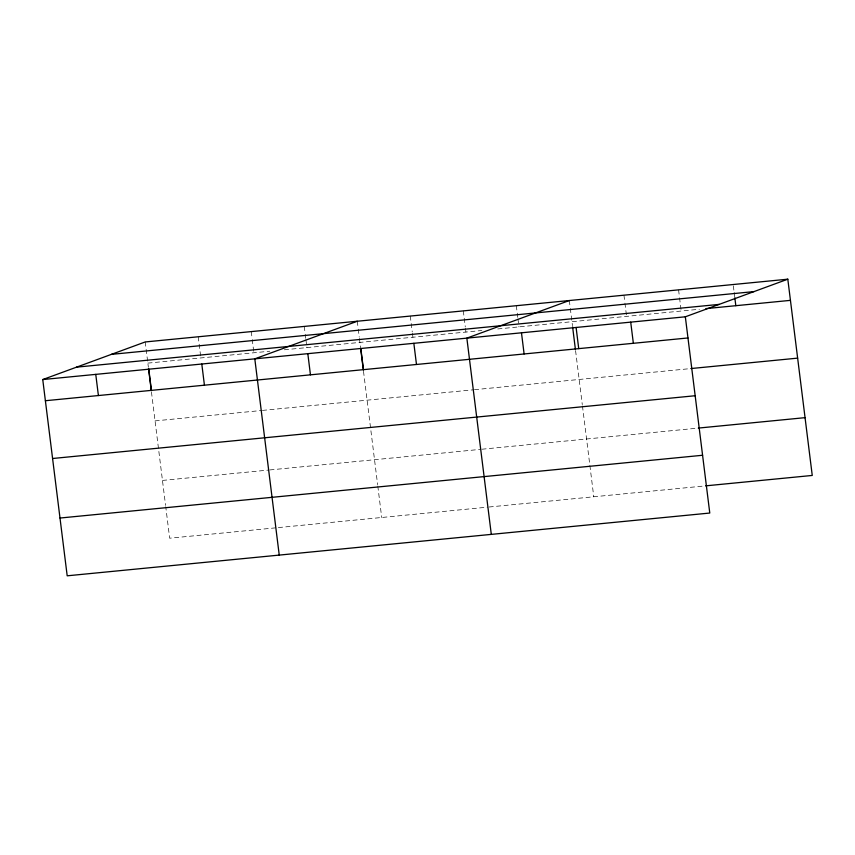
<?xml version="1.0" encoding="UTF-8"?>
<svg xmlns="http://www.w3.org/2000/svg" width="855" height="855" viewBox="0 0 855 855"><rect width="100%" height="100%" fill="white"/><g stroke="black" fill="none" stroke-linecap="round" stroke-linejoin="round"><path stroke-width="0.64" stroke-dasharray="4.28 3.21" d="M147.862 363.119L269.785 351.213M284.362 349.791L481.846 330.5M497.749 328.951L699.411 309.254M155.054 420.895L261.085 410.539M262.41 410.411L473.136 389.827M474.461 389.698L691 368.548M162.471 480.425L268.491 470.068M269.817 469.94L480.553 449.356M481.878 449.228L698.417 428.077M275.695 527.845L169.664 538.201L165.742 506.694M278.345 527.588L487.745 507.133M489.071 507.004L703.013 486.11M733.355 285.848L734.007 291.138M734.178 292.463L734.83 297.754M678.571 289.866L679.394 296.482M679.554 297.797L681.2 311.028M623.947 295.199L624.77 301.815M624.93 303.13L626.587 316.361M569.323 300.533L570.146 307.148M570.317 308.473L572.455 325.637M575.565 350.582L582.287 404.607M582.458 405.933L593.776 496.776M516.313 305.716L517.799 317.611M517.959 318.936L518.953 326.877M463.303 310.889L465.28 326.76M465.441 328.085L465.932 332.05M410.282 316.072L412.26 331.943M412.431 333.268L412.922 337.233M357.272 321.245L358.095 327.86M358.266 329.186L359.25 337.116M359.421 338.441L360.564 347.664M363.503 371.294L377.632 484.667M377.792 485.982L381.715 517.489M304.262 326.428L305.085 333.033M305.246 334.358L305.748 338.324M305.908 339.649L306.892 347.59M251.252 331.601L252.075 338.217M252.236 339.542L253.882 352.762M198.232 336.785L200.872 357.946M145.222 341.957L148.343 367.062M151.453 392.007L165.571 505.38"/><path stroke-width="1.28" d="M787.808 279.19L685.336 316.799L709.778 513.043L67.192 575.81L42.75 379.556L145.222 341.957L787.808 279.19L812.25 475.444L705.61 485.854M357.272 321.245L254.801 358.844L279.243 555.098M569.323 300.533L466.851 338.131L491.304 534.386M111.407 354.365L753.992 291.598M76.565 367.148L719.151 304.391M705.909 308.612L790.448 300.362M42.75 379.556L685.336 316.799M45.39 400.728L687.976 337.96M691 368.548L797.64 358.138M52.583 458.504L695.168 395.737M698.417 428.077L805.057 417.657M60 518.034L702.586 455.266M734.83 297.754L735.824 305.695M630.712 322.132L633.352 343.293M576.099 327.465L578.728 348.626M572.615 326.952L575.394 349.268M521.475 332.798L524.115 353.959M413.841 343.315L416.481 364.476M360.831 348.487L363.461 369.659M360.725 348.979L363.343 369.98M307.821 353.671L310.451 374.832M201.791 364.027L204.431 385.188M148.781 369.2L151.41 390.372M148.514 368.377L151.292 390.692M95.76 374.383L98.4 395.544"/></g></svg>
